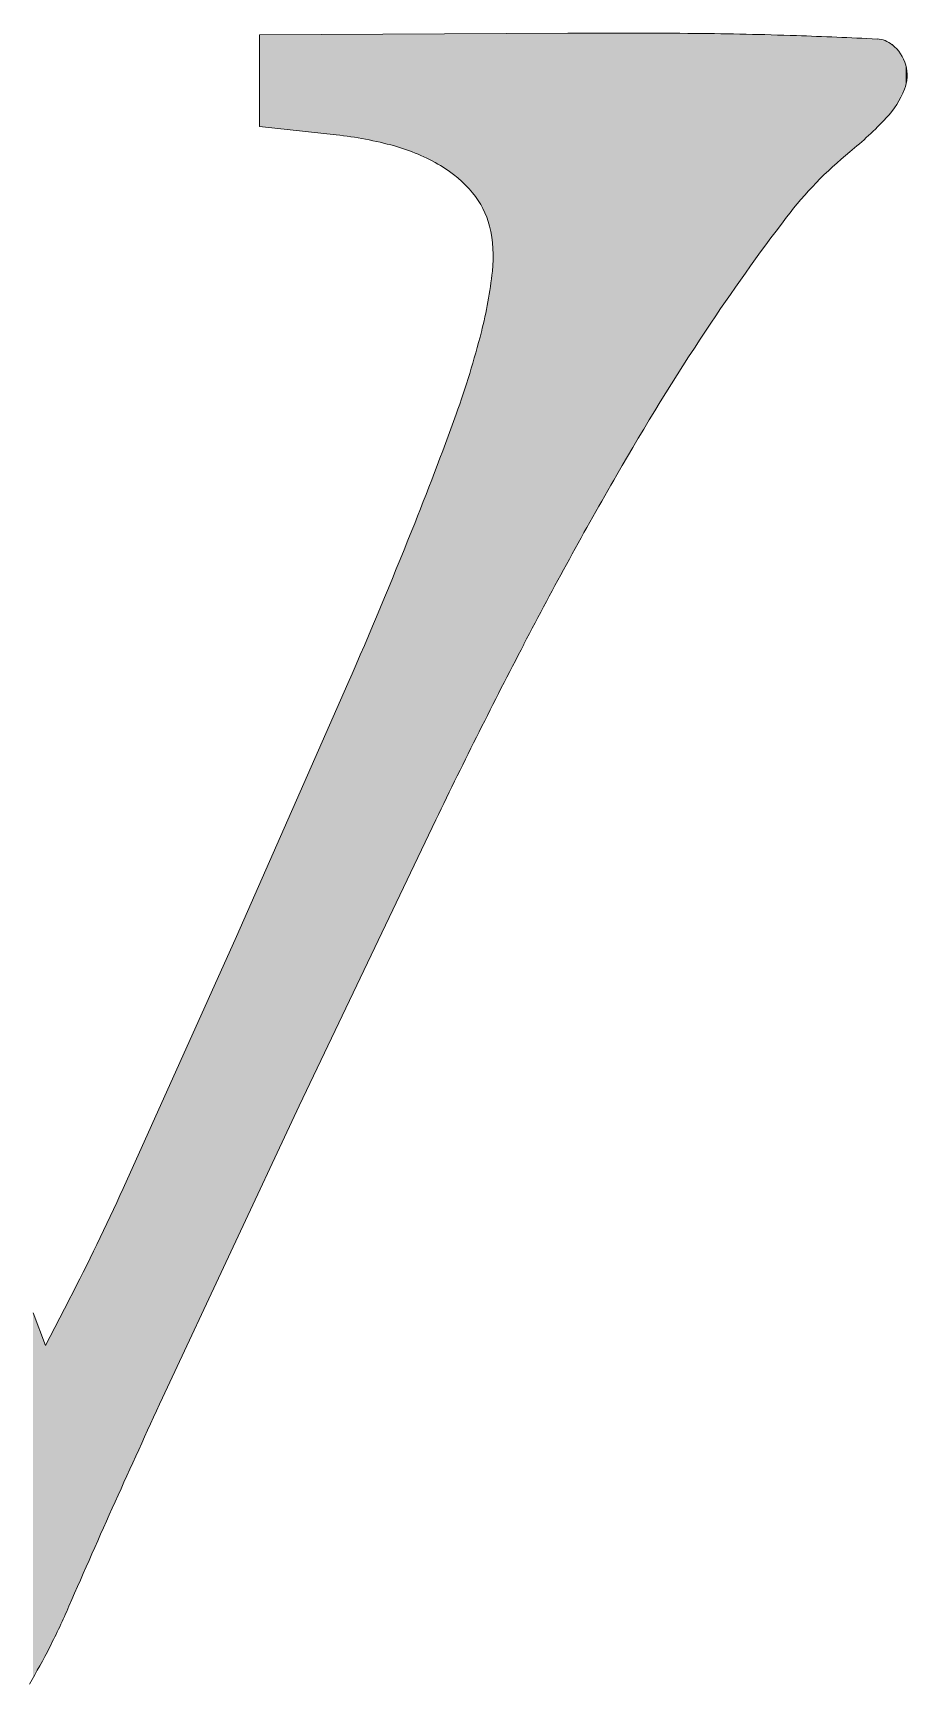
# Model space of a CAD drawing. Extents: x -1132 to 613, y -233 to 616.
# Drawn here: x 412.619 to 414.226, y 94.182 to 97.213 of the extents above; entities that cross this region are included whole.
import ezdxf

# ---------------------------------------------------------------- set-up
doc = ezdxf.new("R2010")
doc.units = 0
doc.layers.get('0').update_dxf_attribs({"lineweight": 13})
doc.layers.add('G-XREF-____-OTLN', color=7, linetype='Continuous', lineweight=13)

# ---------------------------------------------------------------- blocks, each defined once
blk = doc.blocks.new('Blockreferenz-A0UJ2EAIXE')
at = {"layer": 'G-XREF-____-OTLN', "color": 0, "linetype": 'ByBlock', "lineweight": -2, "ltscale": 0.13}
for p, q in [((413.6008, 97.2131), (413.0352, 97.2101)), ((413.0352, 97.2101), (413.0352, 97.0416)), ((413.0352, 97.0416), (413.176, 97.0265)), ((413.1974, 96.0192), (412.9925, 95.5546)), ((413.1079, 95.2434), (413.3587, 95.7685)), ((412.9925, 95.5546), (412.7848, 95.0919)), ((412.8571, 94.7073), (413.1079, 95.2434)), ((412.6421, 94.8033), (412.6192, 94.8634)), ((412.6857, 94.8875), (412.6421, 94.8033))]:
    blk.add_line(p, q, dxfattribs=at)
for centre, major_axis, end_param in [((413.6931, 79.6691), (0.1427, 17.5436), 0.013396), ((413.7803, 90.3852), (0.2405, 6.8235), 0.027104), ((413.6286, 86.0806), (0.5402, 11.1219), 0.0133), ((414.1665, 97.1544), (0.03, 0.0377), 0.624317), ((414.1507, 97.1346), (0.0708, 0.02), 0.622974), ((414.1547, 97.1357), (0.0645, -0.0255), 0.650913), ((414.0657, 97.1708), (0.12, -0.1132), 0.380468), ((413.6649, 97.5491), (0.4539, -0.5539), 0.127916), ((413.1048, 96.3641), (0.1779, 0.642), 0.163341), ((413.1904, 96.673), (0.1769, 0.297), 0.266871), ((414.5778, 96.435), (-0.4591, 0.5602), 0.2308), ((413.2476, 96.7689), (0.1787, 0.1512), 0.331229), ((413.3125, 96.8239), (0.1447, 0.035), 0.464745), ((416.9433, 94.6235), (-2.9405, 2.2518), 0.068869), ((413.2234, 96.8023), (0.2392, -0.0262), 0.34665), ((412.6599, 96.864), (0.7824, -0.1996), 0.14069), ((411.8646, 97.0669), (1.5313, -0.5534), 0.097057), ((418.0312, 93.9035), (-4.1763, 2.7641), 0.062319), ((406.9635, 98.8382), (6.3512, -2.5384), 0.033419), ((420.933, 92.2331), (-7.2422, 4.1691), 0.04247), ((404.3019, 99.902), (8.8955, -3.8827), 0.031331), ((424.0548, 90.6084), (-10.5345, 5.4825), 0.030367), ((408.8362, 96.8793), (3.8495, -1.9917), 0.052397), ((429.8761, 86.831), (-17.0191, 7.8763), 0.022364), ((411.3611, 94.9019), (1.2889, -0.6521), 0.05728), ((411.6508, 94.7553), (0.9617, -0.5735), 0.069329)]:
    blk.add_ellipse(centre, major_axis=major_axis, ratio=1, start_param=0, end_param=end_param, dxfattribs=at)
for points in [[(413.176, 97.0265), (413.0352, 97.2101), (413.176, 97.2108)], [(413.0352, 97.0416), (413.0352, 97.2101), (413.176, 97.0265)], [(413.194, 97.0243), (413.176, 97.2108), (413.194, 97.2109)], [(413.176, 97.0265), (413.176, 97.2108), (413.194, 97.0243)], [(413.2119, 97.0216), (413.194, 97.2109), (413.2119, 97.211)], [(413.194, 97.0243), (413.194, 97.2109), (413.2119, 97.0216)], [(413.2298, 97.0185), (413.2119, 97.211), (413.2298, 97.2111)], [(413.2119, 97.0216), (413.2119, 97.211), (413.2298, 97.0185)], [(413.2475, 97.0148), (413.2298, 97.2111), (413.2475, 97.2112)], [(413.2298, 97.0185), (413.2298, 97.2111), (413.2475, 97.0148)], [(413.2652, 97.0107), (413.2475, 97.2112), (413.2652, 97.2113)], [(413.2475, 97.0148), (413.2475, 97.2112), (413.2652, 97.0107)], [(413.2827, 97.0061), (413.2652, 97.2113), (413.2827, 97.2114)], [(413.2652, 97.0107), (413.2652, 97.2113), (413.2827, 97.0061)], [(413.2975, 97.0017), (413.2827, 97.2114), (413.2975, 97.2115)], [(413.2827, 97.0061), (413.2827, 97.2114), (413.2975, 97.0017)], [(413.312, 96.9966), (413.2975, 97.2115), (413.312, 97.2116)], [(413.2975, 97.0017), (413.2975, 97.2115), (413.312, 96.9966)], [(413.312, 96.9966), (413.312, 97.2116), (413.3262, 96.9909)], [(413.3262, 96.9909), (413.312, 97.2116), (413.3262, 97.2116)], [(413.3402, 96.9845), (413.3262, 97.2116), (413.3402, 97.2117)], [(413.3262, 96.9909), (413.3262, 97.2116), (413.3402, 96.9845)], [(413.3539, 96.9775), (413.3402, 97.2117), (413.3539, 97.2118)], [(413.3402, 96.9845), (413.3402, 97.2117), (413.3539, 96.9775)], [(413.3539, 96.9775), (413.3539, 97.2118), (413.3673, 96.97)], [(413.3673, 96.97), (413.3539, 97.2118), (413.3673, 97.2118)], [(413.3782, 96.9631), (413.3673, 97.2118), (413.3782, 97.2119)], [(413.3673, 96.97), (413.3673, 97.2118), (413.3782, 96.9631)], [(413.3888, 96.9555), (413.3782, 97.2119), (413.3888, 97.212)], [(413.3782, 96.9631), (413.3782, 97.2119), (413.3888, 96.9555)], [(413.3888, 96.9555), (413.3888, 97.212), (413.3988, 96.9475)], [(413.3988, 96.9475), (413.3888, 97.212), (413.3988, 97.212)], [(413.4085, 96.9389), (413.3988, 97.212), (413.4085, 97.2121)], [(413.3988, 96.9475), (413.3988, 97.212), (413.4085, 96.9389)], [(413.4085, 96.9389), (413.4085, 97.2121), (413.4176, 96.9297)], [(413.4176, 96.9297), (413.4085, 97.2121), (413.4176, 97.2121)], [(413.4262, 96.9201), (413.4176, 97.2121), (413.4262, 97.2122)], [(413.4176, 96.9297), (413.4176, 97.2121), (413.4262, 96.9201)], [(413.4262, 96.9201), (413.4262, 97.2122), (413.4333, 96.911)], [(413.4333, 96.911), (413.4262, 97.2122), (413.4333, 97.2122)], [(413.4333, 96.911), (413.4333, 97.2122), (413.4397, 96.9014)], [(413.4397, 96.9014), (413.4333, 97.2122), (413.4397, 97.2122)], [(413.4453, 96.8913), (413.4397, 97.2122), (413.4453, 97.2123)], [(413.4397, 96.9014), (413.4397, 97.2122), (413.4453, 96.8913)], [(413.4453, 96.8913), (413.4453, 97.2123), (413.4501, 96.8809)], [(413.4501, 96.8809), (413.4453, 97.2123), (413.4501, 97.2123)], [(413.4501, 96.8809), (413.4501, 97.2123), (413.4541, 96.87)], [(413.4541, 96.87), (413.4501, 97.2123), (413.4541, 97.2123)], [(413.4541, 96.87), (413.4541, 97.2123), (413.4573, 96.8589)], [(413.4573, 96.8589), (413.4541, 97.2123), (413.4573, 97.2123)], [(413.4573, 96.8589), (413.4573, 97.2123), (413.4601, 96.8453)], [(413.4601, 96.8453), (413.4573, 97.2123), (413.4601, 97.2123)], [(413.4601, 96.8453), (413.4601, 97.2123), (413.4622, 96.8316)], [(413.4622, 96.8316), (413.4601, 97.2123), (413.4622, 97.2123)], [(413.4635, 96.8178), (413.4622, 97.2123), (413.4635, 97.2124)], [(413.4622, 96.8316), (413.4622, 97.2123), (413.4635, 96.8178)], [(413.4635, 96.8178), (413.4635, 97.2124), (413.464, 96.8039)], [(413.464, 96.8039), (413.4635, 97.2124), (413.464, 97.2124)], [(413.5203, 96.0909), (413.464, 97.2124), (413.5203, 97.2127)], [(413.464, 95.9807), (413.464, 97.2124), (413.5203, 96.0909)], [(413.6008, 96.2417), (413.5203, 97.2127), (413.6008, 97.2131)], [(413.5203, 96.0909), (413.5203, 97.2127), (413.6008, 96.2417)], [(413.6008, 96.2417), (413.6008, 97.2131), (413.6039, 96.2475)], [(413.6039, 96.2475), (413.6008, 97.2131), (413.6039, 97.2131)], [(413.6908, 96.4022), (413.6039, 97.2131), (413.6908, 97.2132)], [(413.6039, 96.2475), (413.6039, 97.2131), (413.6908, 96.4022)], [(413.7183, 96.4492), (413.6908, 97.2132), (413.7183, 97.2133)], [(413.6908, 96.4022), (413.6908, 97.2132), (413.7183, 96.4492)], [(413.7183, 96.4492), (413.7183, 97.2133), (413.7302, 96.4695)], [(413.7302, 96.4695), (413.7183, 97.2133), (413.7302, 97.2132)], [(413.7302, 96.4695), (413.7302, 97.2132), (413.7707, 96.5362)], [(413.7707, 96.5362), (413.7302, 97.2132), (413.7707, 97.2131)], [(413.7707, 96.5362), (413.7707, 97.2131), (413.8123, 96.6022)], [(413.8123, 96.6022), (413.7707, 97.2131), (413.8123, 97.2129)], [(413.8123, 96.6022), (413.8123, 97.2129), (413.8358, 96.6385)], [(413.8358, 96.6385), (413.8123, 97.2129), (413.8358, 97.2127)], [(413.8358, 96.6385), (413.8358, 97.2127), (413.8548, 96.6676)], [(413.8548, 96.6676), (413.8358, 97.2127), (413.8548, 97.2125)], [(413.8548, 96.6676), (413.8548, 97.2125), (413.8905, 96.7205)], [(413.8905, 96.7205), (413.8548, 97.2125), (413.8905, 97.2119)], [(413.8905, 96.7205), (413.8905, 97.2119), (413.927, 96.7728)], [(413.927, 96.7728), (413.8905, 97.2119), (413.927, 97.2114)], [(413.927, 96.7728), (413.927, 97.2114), (413.9283, 96.7746)], [(413.9283, 96.7746), (413.927, 97.2114), (413.9283, 97.2114)], [(413.9283, 96.7746), (413.9283, 97.2114), (413.9645, 96.8244)], [(413.9645, 96.8244), (413.9283, 97.2114), (413.9645, 97.2103)], [(413.9645, 96.8244), (413.9645, 97.2103), (414.0028, 96.8753)], [(414.0028, 96.8753), (413.9645, 97.2103), (414.0028, 97.2092)], [(414.0028, 96.8753), (414.0028, 97.2092), (414.0202, 96.8971)], [(414.0202, 96.8971), (414.0028, 97.2092), (414.0202, 97.2087)], [(414.0202, 96.8971), (414.0202, 97.2087), (414.0208, 96.8979)], [(414.0208, 96.8979), (414.0202, 97.2087), (414.0208, 97.2087)], [(414.0208, 96.8979), (414.0208, 97.2087), (414.0383, 96.9182)], [(414.0383, 96.9182), (414.0208, 97.2087), (414.0383, 97.2081)], [(414.0383, 96.9182), (414.0383, 97.2081), (414.0573, 96.9386)], [(414.0573, 96.9386), (414.0383, 97.2081), (414.0573, 97.2073)], [(414.0573, 96.9386), (414.0573, 97.2073), (414.0771, 96.9583)], [(414.0771, 96.9583), (414.0573, 97.2073), (414.0771, 97.2066)], [(414.0771, 96.9583), (414.0771, 97.2066), (414.0948, 96.9746)], [(414.0948, 96.9746), (414.0771, 97.2066), (414.0948, 97.2059)], [(414.0948, 96.9746), (414.0948, 97.2059), (414.0976, 96.9771)], [(414.0976, 96.9771), (414.0948, 97.2059), (414.0976, 97.2057)], [(414.0976, 96.9771), (414.0976, 97.2057), (414.1188, 96.9952)], [(414.1188, 96.9952), (414.0976, 97.2057), (414.1188, 97.2048)], [(414.1188, 96.9952), (414.1188, 97.2048), (414.1305, 97.005)], [(414.1305, 97.005), (414.1188, 97.2048), (414.1305, 97.2043)], [(414.1305, 97.005), (414.1305, 97.2043), (414.142, 97.015)], [(414.142, 97.015), (414.1305, 97.2043), (414.142, 97.2037)], [(414.142, 97.015), (414.142, 97.2037), (414.1533, 97.0253)], [(414.1533, 97.0253), (414.142, 97.2037), (414.1533, 97.2032)], [(414.1533, 97.0253), (414.1533, 97.2032), (414.1643, 97.0359)], [(414.1643, 97.0359), (414.1533, 97.2032), (414.1643, 97.2027)], [(414.1643, 97.0359), (414.1643, 97.2027), (414.1688, 97.0403)], [(414.1688, 97.0403), (414.1643, 97.2027), (414.1688, 97.2025)], [(414.1688, 97.0403), (414.1688, 97.2025), (414.1738, 97.0453)], [(414.1738, 97.0453), (414.1688, 97.2025), (414.1738, 97.202)], [(414.1738, 97.0453), (414.1738, 97.202), (414.1751, 97.0466)], [(414.1751, 97.0466), (414.1738, 97.202), (414.1751, 97.2017)], [(414.1751, 97.0466), (414.1751, 97.2017), (414.1787, 97.0503)], [(414.1787, 97.0503), (414.1751, 97.2017), (414.1787, 97.201)], [(414.1787, 97.0503), (414.1787, 97.201), (414.1835, 97.0553)], [(414.1835, 97.0553), (414.1787, 97.201), (414.1835, 97.1995)], [(414.1835, 97.0553), (414.1835, 97.1995), (414.1857, 97.0576)], [(414.1857, 97.0576), (414.1835, 97.1995), (414.1857, 97.1985)], [(414.1857, 97.0576), (414.1857, 97.1985), (414.1881, 97.0602)], [(414.1881, 97.0602), (414.1857, 97.1985), (414.1881, 97.1975)], [(414.1881, 97.0602), (414.1881, 97.1975), (414.1924, 97.0652)], [(414.1924, 97.0652), (414.1881, 97.1975), (414.1924, 97.195)], [(414.1924, 97.0652), (414.1924, 97.195), (414.1927, 97.0654)], [(414.1927, 97.0654), (414.1924, 97.195), (414.1927, 97.1948)], [(414.1927, 97.0654), (414.1927, 97.1948), (414.1965, 97.0704)], [(414.1965, 97.0704), (414.1927, 97.1948), (414.1965, 97.1921)], [(414.1965, 97.0704), (414.1965, 97.1921), (414.1991, 97.0737)], [(414.1991, 97.0737), (414.1965, 97.1921), (414.1991, 97.1898)], [(414.1991, 97.0737), (414.1991, 97.1898), (414.2022, 97.0783)], [(414.2022, 97.0783), (414.1991, 97.1898), (414.2022, 97.187)], [(414.2022, 97.0783), (414.2022, 97.187), (414.205, 97.0823)], [(414.205, 97.0823), (414.2022, 97.187), (414.205, 97.184)], [(414.205, 97.0823), (414.205, 97.184), (414.2074, 97.0864)], [(414.2074, 97.0864), (414.205, 97.184), (414.2074, 97.1814)], [(414.2074, 97.0864), (414.2074, 97.1814), (414.2103, 97.0913)], [(414.2103, 97.0913), (414.2074, 97.1814), (414.2103, 97.1774)], [(414.2103, 97.0913), (414.2103, 97.1774), (414.2119, 97.0945)], [(414.2119, 97.0945), (414.2103, 97.1774), (414.2119, 97.1753)], [(414.2119, 97.0945), (414.2119, 97.1753), (414.2151, 97.1007)], [(414.2151, 97.1007), (414.2119, 97.1753), (414.2151, 97.17)], [(414.2151, 97.1007), (414.2151, 97.17), (414.2158, 97.1024)], [(414.2158, 97.1024), (414.2151, 97.17), (414.2158, 97.1687)], [(414.2158, 97.1024), (414.2158, 97.1687), (414.219, 97.1098)], [(414.219, 97.1098), (414.2158, 97.1687), (414.219, 97.1618)], [(414.219, 97.1098), (414.219, 97.1618), (414.2192, 97.1103)], [(414.2192, 97.1103), (414.219, 97.1618), (414.2192, 97.1611)], [(414.2192, 97.1103), (414.2192, 97.1611), (414.2214, 97.117)], [(414.2214, 97.117), (414.2192, 97.1611), (414.2214, 97.1545)], [(414.2214, 97.117), (414.2214, 97.1545), (414.2216, 97.1174)], [(414.2216, 97.1174), (414.2214, 97.1545), (414.2216, 97.1539)], [(414.2216, 97.1174), (414.2216, 97.1539), (414.2231, 97.1244)], [(414.2231, 97.1244), (414.2216, 97.1539), (414.2231, 97.1472)], [(414.2231, 97.1244), (414.2231, 97.1472), (414.2232, 97.1247)], [(414.2232, 97.1247), (414.2231, 97.1472), (414.2232, 97.1465)], [(414.2232, 97.1247), (414.2232, 97.1465), (414.2239, 97.132)], [(414.2239, 97.132), (414.2232, 97.1465), (414.2239, 97.1397)], [(414.2239, 97.132), (414.2239, 97.1397), (414.224, 97.1322)], [(413.464, 95.9807), (413.4637, 96.79), (413.464, 96.8039)], [(413.4626, 95.978), (413.4603, 96.7573), (413.4626, 96.7761)], [(413.4637, 95.9801), (413.4626, 96.7761), (413.4637, 96.79)], [(413.4626, 95.978), (413.4626, 96.7761), (413.4637, 95.9801)], [(413.4637, 95.9801), (413.4637, 96.79), (413.464, 95.9807)], [(413.4603, 95.9735), (413.4576, 96.7386), (413.4603, 96.7573)], [(413.4603, 95.9735), (413.4603, 96.7573), (413.4626, 95.978)], [(413.4544, 95.962), (413.4508, 96.7013), (413.4544, 96.7199)], [(413.4576, 95.9682), (413.4544, 96.7199), (413.4576, 96.7386)], [(413.4544, 95.962), (413.4544, 96.7199), (413.4576, 95.9682)], [(413.4576, 95.9682), (413.4576, 96.7386), (413.4603, 95.9735)], [(413.4468, 95.947), (413.4423, 96.6644), (413.4468, 96.6828)], [(413.4508, 95.9549), (413.4468, 96.6828), (413.4508, 96.7013)], [(413.4468, 95.947), (413.4468, 96.6828), (413.4508, 95.9549)], [(413.4508, 95.9549), (413.4508, 96.7013), (413.4544, 95.962)], [(413.4383, 95.9303), (413.4356, 96.639), (413.4383, 96.649)], [(413.4423, 95.9383), (413.4383, 96.649), (413.4423, 96.6644)], [(413.4383, 95.9303), (413.4383, 96.649), (413.4423, 95.9383)], [(413.4423, 95.9383), (413.4423, 96.6644), (413.4468, 95.947)], [(413.4356, 95.925), (413.4285, 96.6136), (413.4356, 96.639)], [(413.4356, 95.925), (413.4356, 96.639), (413.4383, 95.9303)], [(413.421, 95.8951), (413.413, 96.5633), (413.421, 96.5884)], [(413.4285, 95.9105), (413.421, 96.5884), (413.4285, 96.6136)], [(413.421, 95.8951), (413.421, 96.5884), (413.4285, 95.9105)], [(413.4285, 95.9105), (413.4285, 96.6136), (413.4356, 95.925)], [(413.413, 95.879), (413.4047, 96.5383), (413.413, 96.5633)], [(413.413, 95.879), (413.413, 96.5633), (413.421, 95.8951)], [(413.4047, 95.862), (413.3959, 96.5134), (413.4047, 96.5383)], [(413.4047, 95.862), (413.4047, 96.5383), (413.413, 95.879)], [(413.3959, 95.8442), (413.3587, 96.4131), (413.3959, 96.5134)], [(413.3959, 95.8442), (413.3959, 96.5134), (413.4047, 95.862)], [(413.3562, 95.7633), (413.3146, 96.2998), (413.3562, 96.4063)], [(413.3587, 95.7685), (413.3562, 96.4063), (413.3587, 96.4131)], [(413.3562, 95.7633), (413.3562, 96.4063), (413.3587, 95.7685)], [(413.3587, 95.7685), (413.3587, 96.4131), (413.3959, 95.8442)], [(413.3146, 95.6768), (413.2571, 96.1591), (413.3146, 96.2998)], [(413.3146, 95.6768), (413.3146, 96.2998), (413.3562, 95.7633)], [(413.2571, 95.5569), (413.2328, 96.1021), (413.2571, 96.1591)], [(413.2571, 95.5569), (413.2571, 96.1591), (413.3146, 95.6768)], [(413.2328, 95.5062), (413.1974, 96.0192), (413.2328, 96.1021)], [(413.2328, 95.5062), (413.2328, 96.1021), (413.2571, 95.5569)], [(413.1974, 95.4318), (413.1079, 95.8153), (413.1974, 96.0192)], [(413.1974, 95.4318), (413.1974, 96.0192), (413.2328, 95.5062)], [(413.1079, 95.2434), (413.0954, 95.7867), (413.1079, 95.8153)], [(413.1079, 95.2434), (413.1079, 95.8153), (413.1974, 95.4318)], [(413.0954, 95.2168), (412.9925, 95.5546), (413.0954, 95.7867)], [(413.0954, 95.2168), (413.0954, 95.7867), (413.1079, 95.2434)], [(412.9819, 94.9756), (412.889, 95.3231), (412.9819, 95.5309)], [(412.9925, 94.9981), (412.9819, 95.5309), (412.9925, 95.5546)], [(412.9819, 94.9756), (412.9819, 95.5309), (412.9925, 94.9981)], [(412.9925, 94.9981), (412.9925, 95.5546), (413.0954, 95.2168)], [(412.889, 94.7759), (412.8571, 95.2522), (412.889, 95.3231)], [(412.889, 94.7759), (412.889, 95.3231), (412.9819, 94.9756)], [(412.8571, 94.7073), (412.7848, 95.0919), (412.8571, 95.2522)], [(412.8571, 94.7073), (412.8571, 95.2522), (412.889, 94.7759)], [(412.7848, 94.5487), (412.7701, 95.0601), (412.7848, 95.0919)], [(412.7848, 94.5487), (412.7848, 95.0919), (412.8571, 94.7073)], [(412.7701, 94.5165), (412.7529, 95.0232), (412.7701, 95.0601)], [(412.7701, 94.5165), (412.7701, 95.0601), (412.7848, 94.5487)], [(412.7529, 94.4778), (412.7199, 94.955), (412.7529, 95.0232)], [(412.7529, 94.4778), (412.7529, 95.0232), (412.7701, 94.5165)], [(412.7199, 94.4032), (412.6857, 94.8875), (412.7199, 94.955)], [(412.7199, 94.4032), (412.7199, 94.955), (412.7529, 94.4778)], [(412.6192, 94.1932), (412.6192, 94.8634), (412.6224, 94.1986)], [(412.6224, 94.1986), (412.6192, 94.8634), (412.6224, 94.8552)], [(412.6739, 94.2995), (412.6622, 94.842), (412.6739, 94.8647)], [(412.6852, 94.3247), (412.6739, 94.8647), (412.6852, 94.8865)], [(412.6739, 94.2995), (412.6739, 94.8647), (412.6852, 94.3247)], [(412.6857, 94.3259), (412.6852, 94.8865), (412.6857, 94.8875)], [(412.6852, 94.3247), (412.6852, 94.8865), (412.6857, 94.3259)], [(412.6857, 94.3259), (412.6857, 94.8875), (412.7199, 94.4032)], [(412.6224, 94.1986), (412.6224, 94.8552), (412.6319, 94.2155)], [(412.6319, 94.2155), (412.6224, 94.8552), (412.6319, 94.8303)], [(412.6319, 94.2155), (412.6319, 94.8303), (412.6411, 94.2326)], [(412.6411, 94.2326), (412.6319, 94.8303), (412.6411, 94.8061)], [(412.6622, 94.2746), (412.65, 94.8184), (412.6622, 94.842)], [(412.6622, 94.2746), (412.6622, 94.842), (412.6739, 94.2995)], [(412.6411, 94.2326), (412.6411, 94.8061), (412.6421, 94.2347)], [(412.6421, 94.2347), (412.6411, 94.8061), (412.6421, 94.8033)], [(412.65, 94.2498), (412.6421, 94.8033), (412.65, 94.8184)], [(412.6421, 94.2347), (412.6421, 94.8033), (412.65, 94.2498)], [(412.65, 94.2498), (412.65, 94.8184), (412.6622, 94.2746)]]:
    blk.add_solid(points, dxfattribs=at)

msp = doc.modelspace()

# ---------------------------------------------------------------- block references
at = {"ltscale": 0.13}
msp.add_blockref('Blockreferenz-A0UJ2EAIXE', (0, 0), dxfattribs=at)

doc.saveas('drawing.dxf')
